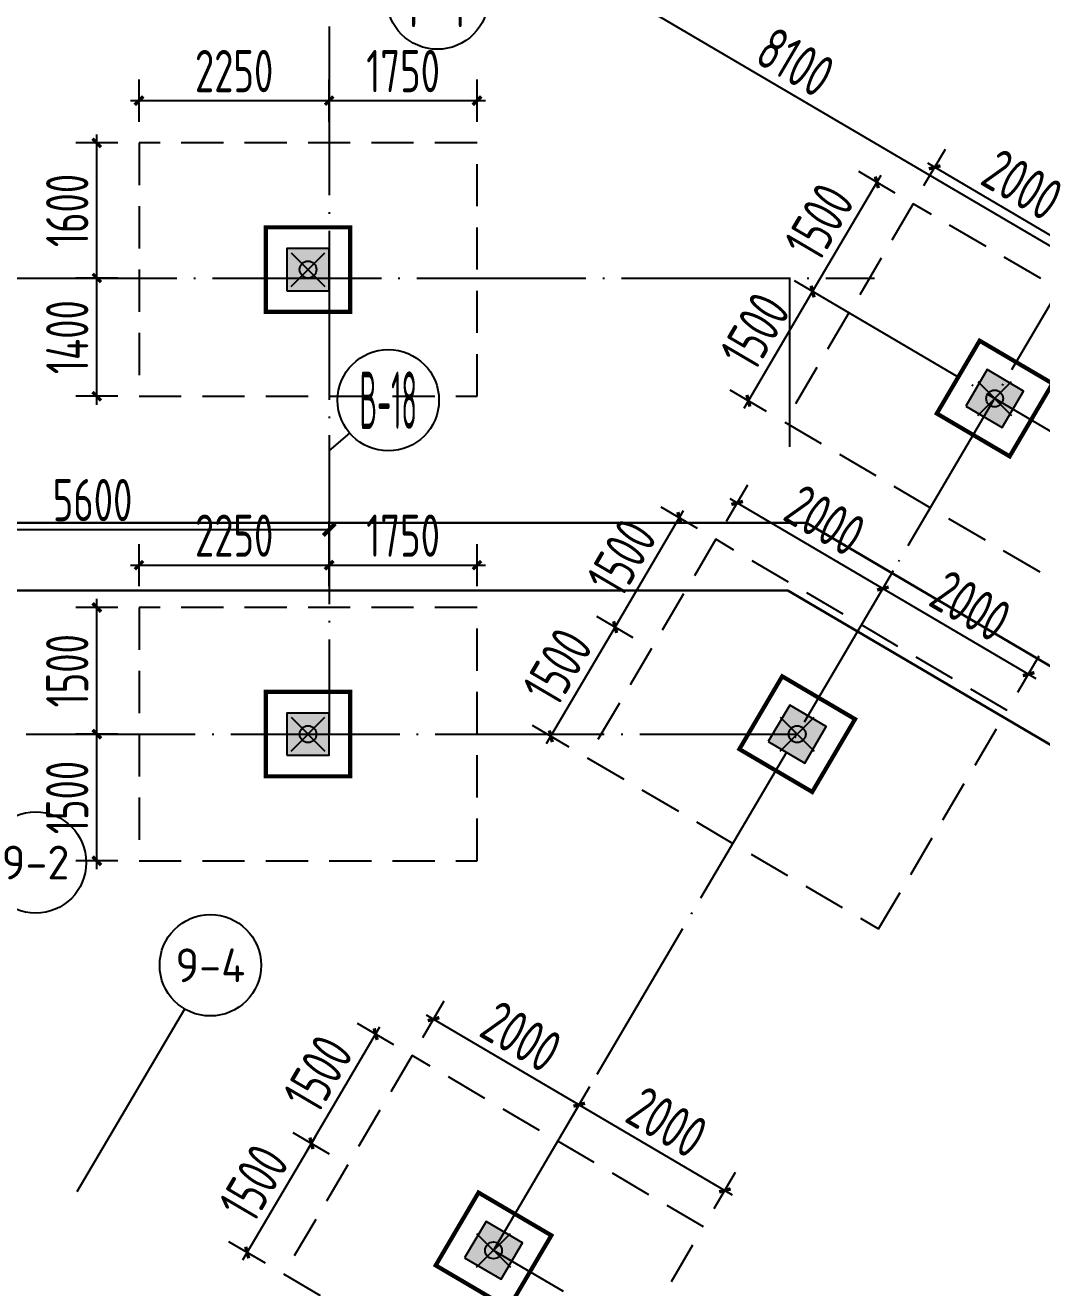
# Model space of a CAD drawing. Extents: x -57409 to 252654, y -8259 to 229119.
# Drawn here: x 150931 to 162960, y 117908 to 132856 of the extents above; entities that cross this region are included whole.
import ezdxf
from ezdxf.enums import TextEntityAlignment as Align

# ---------------------------------------------------------------- set-up
doc = ezdxf.new("R2010")
doc.units = 0
doc.header["$LTSCALE"] = 100
doc.header["$PDMODE"] = 35
doc.header["$PDSIZE"] = 200
doc.linetypes.add('DASHED', pattern=[0.75, 0.5, -0.25])
doc.linetypes.add('DOTE', pattern=[2.42, 2, -0.2, 0.02, -0.2])
doc.layers.get('0').update_dxf_attribs({"linetype": 'CONTINUOUS'})
doc.layers.get('Defpoints').update_dxf_attribs({"linetype": 'CONTINUOUS'})
for name, color, linetype in [('AXIS', 3, 'CONTINUOUS'), ('B-TEXT', 3, 'CONTINUOUS'), ('codim', 7, 'CONTINUOUS'), ('COLU', 7, 'CONTINUOUS'), ('CT', 2, 'CONTINUOUS'), ('dote', 253, 'DOTE'), ('h填实-柱墙', 254, 'CONTINUOUS'), ('Z-AXIS', 3, 'CONTINUOUS'), ('z柱下板带', 140, 'CONTINUOUS')]:
    doc.layers.add(name, color=color, linetype=linetype)
doc.layers.add('重心计算', color=7, linetype='CONTINUOUS', plot=False)
doc.styles.add('_TCH_AXIS', font='tssdeng.shx', dxfattribs={"width": 0.7, "bigfont": 'tssdchn.shx'})
doc.styles.add('CADReader_TextStyle', font='tssdeng.shx', dxfattribs={"height": 0.2, "bigfont": 'gbcbig.shx'})
doc.styles.add('COMPLEX', font='tssdeng.shx', dxfattribs={"width": 0.7, "bigfont": 'tssdchn.shx'})
doc.styles.add('Jgcad-DIM', font='tssdeng.shx', dxfattribs={"width": 0.7, "bigfont": 'tssdchn.shx'})
doc.styles.add('TSSD_Dimension', font='tssdeng.shx', dxfattribs={"width": 0.7})
doc.dimstyles.new('TSSD_100_100$0', dxfattribs={"dimtxt": 300, "dimasz": 100, "dimexe": 100, "dimexo": 250, "dimgap": 100, "dimtad": 1, "dimdec": 0, "dimzin": 0, "dimdsep": 46, "dimtxsty": 'TSSD_Dimension', "dimblk": '_tsdbk', "dimblk1": '_tsdbk', "dimblk2": '_tsdbk', "dimsah": 1, "dimcen": 0, "dimdle": 100, "dimclrt": 7, "dimadec": 0, "dimazin": 0, "dimtfac": 1, "dimtdec": 0, "dimtix": 1, "dimtmove": 2, "dimatfit": 3, "dimldrblk": '_tsdbk', "dimfxl": 1, "dimtolj": 1, "dimtzin": 0, "dimarcsym": 0})

# ---------------------------------------------------------------- blocks, each defined once
blk = doc.blocks.new('_AXISO')
blk.add_circle((0, 0), 0.5)
at = {"layer": 'B-TEXT', "style": 'COMPLEX', "width": 1.450893}
blk.add_attdef('A', text='', height=0.56, dxfattribs=at).set_placement((0.249375, -0.28), (0.749375, -0.28), align=Align.FIT)
blk = doc.blocks.new('_tsdbk')
blk.add_line((-1, 0), (0, 0))
at = {"const_width": 0.5}
blk.add_lwpolyline([(-0.7, -0.7), (0.7, 0.7)], dxfattribs=at)
blk = doc.blocks.new('*D82')
at = {"layer": 'Defpoints', "color": 0}
for p in [(155999, 133526), (163361, 130066), (162982, 129421)]:
    blk.add_point(p, dxfattribs=at)
at = {"layer": 'Z-AXIS', "color": 0, "lineweight": -2}
for p, q in [((156126, 133742), (156429, 134257)), ((156465, 134121), (163275, 130116)), ((163109, 129636), (163412, 130152))]:
    blk.add_line(p, q, dxfattribs=at)
at = {"layer": 'Z-AXIS', "color": 0, "lineweight": -2, "xscale": 100, "yscale": 100, "zscale": 100}
for p, rotation in [((156379, 134171), 149.5453717284223), ((163361, 130066), 329.5453717284223)]:
    blk.add_blockref('_tsdbk', p, dxfattribs=dict(at, rotation=rotation))
at = {"layer": 'Z-AXIS', "color": 7, "insert": (160047, 132420), "char_height": 500, "attachment_point": 5, "rotation": 329.5454, "style": 'TSSD_Dimension'}
blk.add_mtext('\\A1;8100', dxfattribs=at)
blk = doc.blocks.new('*D207')
at = {"layer": 'Defpoints', "color": 0}
for p in [(154528, 126884), (148928, 126133), (154528, 126133)]:
    blk.add_point(p, dxfattribs=at)
at = {"layer": 'Z-AXIS', "color": 0, "lineweight": -2}
for p, q in [((148928, 126383), (148928, 126984)), ((154528, 126383), (154528, 126984)), ((149028, 126884), (154428, 126884))]:
    blk.add_line(p, q, dxfattribs=at)
at = {"layer": 'Z-AXIS', "color": 0, "lineweight": -2, "xscale": 100, "yscale": 100, "zscale": 100, "rotation": 180}
blk.add_blockref('_tsdbk', (148928, 126884), dxfattribs=at)
at = {"layer": 'Z-AXIS', "color": 0, "lineweight": -2, "xscale": 100, "yscale": 100, "zscale": 100}
blk.add_blockref('_tsdbk', (154528, 126884), dxfattribs=at)
at = {"layer": 'Z-AXIS', "color": 7, "insert": (151728, 127234), "char_height": 500, "attachment_point": 5, "style": 'TSSD_Dimension'}
blk.add_mtext('\\A1;5600', dxfattribs=at)
blk = doc.blocks.new('_ArchTick')
at = {"color": 0, "linetype": 'ByBlock', "const_width": 0.4}
blk.add_lwpolyline([(-0.5, -0.5), (0.5, 0.5)], dxfattribs=at)
blk = doc.blocks.new('*D2617')
at = {"layer": 'codim', "color": 0, "lineweight": -2}
blk.add_line((151778, 122863), (151778, 124563), dxfattribs=at)
at = {"layer": 'codim', "color": 7, "lineweight": -2}
for p, q in [((152028, 124463), (151528, 124463)), ((152028, 122963), (151528, 122963))]:
    blk.add_line(p, q, dxfattribs=at)
at = {"layer": 'Defpoints', "color": 0}
for p in [(151778, 124463), (152278, 124463), (152278, 122963)]:
    blk.add_point(p, dxfattribs=at)
at = {"layer": 'codim', "color": 0, "lineweight": -2, "xscale": 100, "yscale": 100, "zscale": 100}
for p, rotation in [((151778, 124463), 90), ((151778, 122963), 270)]:
    blk.add_blockref('_ArchTick', p, dxfattribs=dict(at, rotation=rotation))
at = {"layer": 'codim', "color": 1, "insert": (151428, 123713), "char_height": 500, "attachment_point": 5, "rotation": 90, "style": 'Jgcad-DIM'}
blk.add_mtext('\\A1;1500', dxfattribs=at)
blk = doc.blocks.new('*D2618')
at = {"layer": 'codim', "color": 0, "lineweight": -2}
blk.add_line((151778, 124363), (151778, 126063), dxfattribs=at)
at = {"layer": 'codim', "color": 7, "lineweight": -2}
for p, q in [((152028, 125963), (151528, 125963)), ((152028, 124463), (151528, 124463))]:
    blk.add_line(p, q, dxfattribs=at)
at = {"layer": 'Defpoints', "color": 0}
for p in [(151778, 125963), (152278, 125963), (152278, 124463)]:
    blk.add_point(p, dxfattribs=at)
at = {"layer": 'codim', "color": 0, "lineweight": -2, "xscale": 100, "yscale": 100, "zscale": 100}
for p, rotation in [((151778, 125963), 90), ((151778, 124463), 270)]:
    blk.add_blockref('_ArchTick', p, dxfattribs=dict(at, rotation=rotation))
at = {"layer": 'codim', "color": 1, "insert": (151428, 125213), "char_height": 500, "attachment_point": 5, "rotation": 90, "style": 'Jgcad-DIM'}
blk.add_mtext('\\A1;1500', dxfattribs=at)
blk = doc.blocks.new('*D2422')
at = {"layer": 'codim', "color": 7, "lineweight": -2}
for p, q in [((152278, 126213), (152278, 126713)), ((154528, 126213), (154528, 126713))]:
    blk.add_line(p, q, dxfattribs=at)
at = {"layer": 'codim', "color": 0, "lineweight": -2}
blk.add_line((152178, 126463), (154628, 126463), dxfattribs=at)
at = {"layer": 'Defpoints', "color": 0}
for p in [(154528, 126463), (152278, 125963), (154528, 125963)]:
    blk.add_point(p, dxfattribs=at)
at = {"layer": 'codim', "color": 0, "lineweight": -2, "xscale": 100, "yscale": 100, "zscale": 100, "rotation": 180}
blk.add_blockref('_ArchTick', (152278, 126463), dxfattribs=at)
at = {"layer": 'codim', "color": 0, "lineweight": -2, "xscale": 100, "yscale": 100, "zscale": 100}
blk.add_blockref('_ArchTick', (154528, 126463), dxfattribs=at)
at = {"layer": 'codim', "color": 1, "insert": (153403, 126813), "char_height": 500, "attachment_point": 5, "style": 'Jgcad-DIM'}
blk.add_mtext('\\A1;2250', dxfattribs=at)
blk = doc.blocks.new('*D2423')
at = {"layer": 'codim', "color": 7, "lineweight": -2}
for p, q in [((154528, 126213), (154528, 126713)), ((156278, 126213), (156278, 126713))]:
    blk.add_line(p, q, dxfattribs=at)
at = {"layer": 'codim', "color": 0, "lineweight": -2}
blk.add_line((154428, 126463), (156378, 126463), dxfattribs=at)
at = {"layer": 'Defpoints', "color": 0}
for p in [(156278, 126463), (154528, 125963), (156278, 125963)]:
    blk.add_point(p, dxfattribs=at)
at = {"layer": 'codim', "color": 0, "lineweight": -2, "xscale": 100, "yscale": 100, "zscale": 100, "rotation": 180}
blk.add_blockref('_ArchTick', (154528, 126463), dxfattribs=at)
at = {"layer": 'codim', "color": 0, "lineweight": -2, "xscale": 100, "yscale": 100, "zscale": 100}
blk.add_blockref('_ArchTick', (156278, 126463), dxfattribs=at)
at = {"layer": 'codim', "color": 1, "insert": (155403, 126813), "char_height": 500, "attachment_point": 5, "style": 'Jgcad-DIM'}
blk.add_mtext('\\A1;1750', dxfattribs=at)
blk = doc.blocks.new('*D2699')
at = {"layer": 'codim', "color": 7, "lineweight": -2}
for p, q in [((154533, 119491), (154102, 119744)), ((153773, 118198), (153342, 118451))]:
    blk.add_line(p, q, dxfattribs=at)
at = {"layer": 'codim', "color": 0, "lineweight": -2}
blk.add_line((153507, 118239), (154369, 119704), dxfattribs=at)
at = {"layer": 'Defpoints', "color": 0}
for p in [(154318, 119618), (154749, 119364), (153989, 118071)]:
    blk.add_point(p, dxfattribs=at)
at = {"layer": 'codim', "color": 0, "lineweight": -2, "xscale": 100, "yscale": 100, "zscale": 100}
for p, rotation in [((154318, 119618), 59.54537173531527), ((153558, 118325), 239.5453717353153)]:
    blk.add_blockref('_ArchTick', p, dxfattribs=dict(at, rotation=rotation))
at = {"layer": 'codim', "color": 1, "insert": (153636, 119149), "char_height": 500, "attachment_point": 5, "rotation": 59.5454, "style": 'Jgcad-DIM'}
blk.add_mtext('\\A1;1500', dxfattribs=at)
blk = doc.blocks.new('*D2700')
at = {"layer": 'codim', "color": 0, "lineweight": -2}
blk.add_line((154267, 119532), (155129, 120997), dxfattribs=at)
at = {"layer": 'codim', "color": 7, "lineweight": -2}
for p, q in [((155294, 120784), (154863, 121038)), ((154533, 119491), (154102, 119744))]:
    blk.add_line(p, q, dxfattribs=at)
at = {"layer": 'Defpoints', "color": 0}
for p in [(155078, 120911), (155509, 120657), (154749, 119364)]:
    blk.add_point(p, dxfattribs=at)
at = {"layer": 'codim', "color": 0, "lineweight": -2, "xscale": 100, "yscale": 100, "zscale": 100}
for p, rotation in [((155078, 120911), 59.54537173531527), ((154318, 119618), 239.5453717353153)]:
    blk.add_blockref('_ArchTick', p, dxfattribs=dict(at, rotation=rotation))
at = {"layer": 'codim', "color": 1, "insert": (154396, 120442), "char_height": 500, "attachment_point": 5, "rotation": 59.5454, "style": 'Jgcad-DIM'}
blk.add_mtext('\\A1;1500', dxfattribs=at)
blk = doc.blocks.new('*D2701')
at = {"layer": 'codim', "color": 7, "lineweight": -2}
for p, q in [((155636, 120873), (155889, 121304)), ((157360, 119859), (157613, 120290))]:
    blk.add_line(p, q, dxfattribs=at)
at = {"layer": 'codim', "color": 0, "lineweight": -2}
blk.add_line((155676, 121139), (157573, 120024), dxfattribs=at)
at = {"layer": 'Defpoints', "color": 0}
for p in [(155509, 120657), (157487, 120075), (157233, 119644)]:
    blk.add_point(p, dxfattribs=at)
at = {"layer": 'codim', "color": 0, "lineweight": -2, "xscale": 100, "yscale": 100, "zscale": 100}
for p, rotation in [((155763, 121088), 149.5453717339271), ((157487, 120075), 329.5453717339271)]:
    blk.add_blockref('_ArchTick', p, dxfattribs=dict(at, rotation=rotation))
at = {"layer": 'codim', "color": 1, "insert": (156802, 120883), "char_height": 500, "attachment_point": 5, "rotation": 329.5454, "style": 'Jgcad-DIM'}
blk.add_mtext('\\A1;2000', dxfattribs=at)
blk = doc.blocks.new('*D2702')
at = {"layer": 'codim', "color": 7, "lineweight": -2}
for p, q in [((157360, 119859), (157613, 120290)), ((159084, 118845), (159338, 119276))]:
    blk.add_line(p, q, dxfattribs=at)
at = {"layer": 'codim', "color": 0, "lineweight": -2}
blk.add_line((157401, 120125), (159297, 119010), dxfattribs=at)
at = {"layer": 'Defpoints', "color": 0}
for p in [(157233, 119644), (159211, 119061), (158957, 118630)]:
    blk.add_point(p, dxfattribs=at)
at = {"layer": 'codim', "color": 0, "lineweight": -2, "xscale": 100, "yscale": 100, "zscale": 100}
for p, rotation in [((157487, 120075), 149.5453717339271), ((159211, 119061), 329.5453717339271)]:
    blk.add_blockref('_ArchTick', p, dxfattribs=dict(at, rotation=rotation))
at = {"layer": 'codim', "color": 1, "insert": (158526, 119870), "char_height": 500, "attachment_point": 5, "rotation": 329.5454, "style": 'Jgcad-DIM'}
blk.add_mtext('\\A1;2000', dxfattribs=at)
blk = doc.blocks.new('*D2682')
at = {"layer": 'codim', "color": 0, "lineweight": -2}
blk.add_line((157101, 124351), (157962, 125816), dxfattribs=at)
at = {"layer": 'codim', "color": 7, "lineweight": -2}
for p, q in [((158127, 125603), (157696, 125857)), ((157367, 124310), (156936, 124564))]:
    blk.add_line(p, q, dxfattribs=at)
at = {"layer": 'Defpoints', "color": 0}
for p in [(157912, 125730), (158343, 125476), (157582, 124183)]:
    blk.add_point(p, dxfattribs=at)
at = {"layer": 'codim', "color": 0, "lineweight": -2, "xscale": 100, "yscale": 100, "zscale": 100}
for p, rotation in [((157912, 125730), 59.54537173531483), ((157151, 124437), 239.5453717353148)]:
    blk.add_blockref('_ArchTick', p, dxfattribs=dict(at, rotation=rotation))
at = {"layer": 'codim', "color": 1, "insert": (157230, 125261), "char_height": 500, "attachment_point": 5, "rotation": 59.5454, "style": 'Jgcad-DIM'}
blk.add_mtext('\\A1;1500', dxfattribs=at)
blk = doc.blocks.new('*D2683')
at = {"layer": 'codim', "color": 0, "lineweight": -2}
blk.add_line((157861, 125644), (158723, 127109), dxfattribs=at)
at = {"layer": 'codim', "color": 7, "lineweight": -2}
for p, q in [((158888, 126896), (158457, 127150)), ((158127, 125603), (157696, 125857))]:
    blk.add_line(p, q, dxfattribs=at)
at = {"layer": 'Defpoints', "color": 0}
for p in [(158672, 127023), (159103, 126769), (158343, 125476)]:
    blk.add_point(p, dxfattribs=at)
at = {"layer": 'codim', "color": 0, "lineweight": -2, "xscale": 100, "yscale": 100, "zscale": 100}
for p, rotation in [((158672, 127023), 59.54537173531483), ((157912, 125730), 239.5453717353148)]:
    blk.add_blockref('_ArchTick', p, dxfattribs=dict(at, rotation=rotation))
at = {"layer": 'codim', "color": 1, "insert": (157990, 126554), "char_height": 500, "attachment_point": 5, "rotation": 59.5454, "style": 'Jgcad-DIM'}
blk.add_mtext('\\A1;1500', dxfattribs=at)
blk = doc.blocks.new('*D2684')
at = {"layer": 'codim', "color": 7, "lineweight": -2}
for p, q in [((159230, 126985), (159483, 127416)), ((160954, 125971), (161207, 126402))]:
    blk.add_line(p, q, dxfattribs=at)
at = {"layer": 'codim', "color": 0, "lineweight": -2}
blk.add_line((159270, 127251), (161167, 126136), dxfattribs=at)
at = {"layer": 'Defpoints', "color": 0}
for p in [(159103, 126769), (161081, 126187), (160827, 125756)]:
    blk.add_point(p, dxfattribs=at)
at = {"layer": 'codim', "color": 0, "lineweight": -2, "xscale": 100, "yscale": 100, "zscale": 100}
for p, rotation in [((159356, 127200), 149.5453717339257), ((161081, 126187), 329.5453717339258)]:
    blk.add_blockref('_ArchTick', p, dxfattribs=dict(at, rotation=rotation))
at = {"layer": 'codim', "color": 1, "insert": (160396, 126995), "char_height": 500, "attachment_point": 5, "rotation": 329.5454, "style": 'Jgcad-DIM'}
blk.add_mtext('\\A1;2000', dxfattribs=at)
blk = doc.blocks.new('*D2685')
at = {"layer": 'codim', "color": 7, "lineweight": -2}
for p, q in [((160954, 125971), (161207, 126402)), ((162678, 124958), (162931, 125389))]:
    blk.add_line(p, q, dxfattribs=at)
at = {"layer": 'codim', "color": 0, "lineweight": -2}
blk.add_line((160994, 126237), (162891, 125122), dxfattribs=at)
at = {"layer": 'Defpoints', "color": 0}
for p in [(160827, 125756), (162805, 125173), (162551, 124742)]:
    blk.add_point(p, dxfattribs=at)
at = {"layer": 'codim', "color": 0, "lineweight": -2, "xscale": 100, "yscale": 100, "zscale": 100}
for p, rotation in [((161081, 126187), 149.5453717339257), ((162805, 125173), 329.5453717339258)]:
    blk.add_blockref('_ArchTick', p, dxfattribs=dict(at, rotation=rotation))
at = {"layer": 'codim', "color": 1, "insert": (162120, 125982), "char_height": 500, "attachment_point": 5, "rotation": 329.5454, "style": 'Jgcad-DIM'}
blk.add_mtext('\\A1;2000', dxfattribs=at)
blk = doc.blocks.new('*D2340')
at = {"layer": 'codim', "color": 0, "lineweight": -2}
blk.add_line((159438, 128324), (160300, 129789), dxfattribs=at)
at = {"layer": 'codim', "color": 7, "lineweight": -2}
for p, q in [((160464, 129576), (160033, 129830)), ((159704, 128283), (159273, 128537))]:
    blk.add_line(p, q, dxfattribs=at)
at = {"layer": 'Defpoints', "color": 0}
for p in [(160249, 129703), (160680, 129450), (159920, 128157)]:
    blk.add_point(p, dxfattribs=at)
at = {"layer": 'codim', "color": 0, "lineweight": -2, "xscale": 100, "yscale": 100, "zscale": 100}
for p, rotation in [((160249, 129703), 59.54537173531467), ((159489, 128410), 239.5453717353147)]:
    blk.add_blockref('_ArchTick', p, dxfattribs=dict(at, rotation=rotation))
at = {"layer": 'codim', "color": 1, "insert": (159567, 129234), "char_height": 500, "attachment_point": 5, "rotation": 59.5454, "style": 'Jgcad-DIM'}
blk.add_mtext('\\A1;1500', dxfattribs=at)
blk = doc.blocks.new('*D2341')
at = {"layer": 'codim', "color": 7, "lineweight": -2}
for p, q in [((161225, 130869), (160794, 131123)), ((160464, 129576), (160033, 129830))]:
    blk.add_line(p, q, dxfattribs=at)
at = {"layer": 'codim', "color": 0, "lineweight": -2}
blk.add_line((160198, 129617), (161060, 131082), dxfattribs=at)
at = {"layer": 'Defpoints', "color": 0}
for p in [(161009, 130996), (161440, 130743), (160680, 129450)]:
    blk.add_point(p, dxfattribs=at)
at = {"layer": 'codim', "color": 0, "lineweight": -2, "xscale": 100, "yscale": 100, "zscale": 100}
for p, rotation in [((161009, 130996), 59.54537173531467), ((160249, 129703), 239.5453717353147)]:
    blk.add_blockref('_ArchTick', p, dxfattribs=dict(at, rotation=rotation))
at = {"layer": 'codim', "color": 1, "insert": (160327, 130527), "char_height": 500, "attachment_point": 5, "rotation": 59.5454, "style": 'Jgcad-DIM'}
blk.add_mtext('\\A1;1500', dxfattribs=at)
blk = doc.blocks.new('*D2342')
at = {"layer": 'codim', "color": 7, "lineweight": -2}
for p, q in [((161566, 130959), (161820, 131390)), ((163290, 129945), (163544, 130376))]:
    blk.add_line(p, q, dxfattribs=at)
at = {"layer": 'codim', "color": 0, "lineweight": -2}
blk.add_line((161607, 131225), (163503, 130110), dxfattribs=at)
at = {"layer": 'Defpoints', "color": 0}
for p in [(161439, 130743), (163417, 130160), (163164, 129729)]:
    blk.add_point(p, dxfattribs=at)
at = {"layer": 'codim', "color": 0, "lineweight": -2, "xscale": 100, "yscale": 100, "zscale": 100}
for p, rotation in [((161693, 131174), 149.5453717339253), ((163417, 130160), 329.5453717339253)]:
    blk.add_blockref('_ArchTick', p, dxfattribs=dict(at, rotation=rotation))
at = {"layer": 'codim', "color": 1, "insert": (162732, 130969), "char_height": 500, "attachment_point": 5, "rotation": 329.5454, "style": 'Jgcad-DIM'}
blk.add_mtext('\\A1;2000', dxfattribs=at)
blk = doc.blocks.new('*D1258')
at = {"layer": 'codim', "color": 0, "lineweight": -2}
blk.add_line((151778, 128363), (151778, 129963), dxfattribs=at)
at = {"layer": 'codim', "color": 7, "lineweight": -2}
for p, q in [((152028, 129863), (151528, 129863)), ((152028, 128463), (151528, 128463))]:
    blk.add_line(p, q, dxfattribs=at)
at = {"layer": 'Defpoints', "color": 0}
for p in [(151778, 129863), (152278, 129863), (152278, 128463)]:
    blk.add_point(p, dxfattribs=at)
at = {"layer": 'codim', "color": 0, "lineweight": -2, "xscale": 100, "yscale": 100, "zscale": 100}
for p, rotation in [((151778, 129863), 90), ((151778, 128463), 270)]:
    blk.add_blockref('_ArchTick', p, dxfattribs=dict(at, rotation=rotation))
at = {"layer": 'codim', "color": 1, "insert": (151428, 129163), "char_height": 500, "attachment_point": 5, "rotation": 90, "style": 'Jgcad-DIM'}
blk.add_mtext('\\A1;1400', dxfattribs=at)
blk = doc.blocks.new('*D1259')
at = {"layer": 'codim', "color": 0, "lineweight": -2}
blk.add_line((151778, 129763), (151778, 131563), dxfattribs=at)
at = {"layer": 'codim', "color": 7, "lineweight": -2}
for p, q in [((152028, 131463), (151528, 131463)), ((152028, 129863), (151528, 129863))]:
    blk.add_line(p, q, dxfattribs=at)
at = {"layer": 'Defpoints', "color": 0}
for p in [(151778, 131463), (152278, 131463), (152278, 129863)]:
    blk.add_point(p, dxfattribs=at)
at = {"layer": 'codim', "color": 0, "lineweight": -2, "xscale": 100, "yscale": 100, "zscale": 100}
for p, rotation in [((151778, 131463), 90), ((151778, 129863), 270)]:
    blk.add_blockref('_ArchTick', p, dxfattribs=dict(at, rotation=rotation))
at = {"layer": 'codim', "color": 1, "insert": (151428, 130663), "char_height": 500, "attachment_point": 5, "rotation": 90, "style": 'Jgcad-DIM'}
blk.add_mtext('\\A1;1600', dxfattribs=at)
blk = doc.blocks.new('*D1260')
at = {"layer": 'codim', "color": 7, "lineweight": -2}
for p, q in [((152278, 131713), (152278, 132213)), ((154528, 131713), (154528, 132213))]:
    blk.add_line(p, q, dxfattribs=at)
at = {"layer": 'codim', "color": 0, "lineweight": -2}
blk.add_line((152178, 131963), (154628, 131963), dxfattribs=at)
at = {"layer": 'Defpoints', "color": 0}
for p in [(154528, 131963), (152278, 131463), (154528, 131463)]:
    blk.add_point(p, dxfattribs=at)
at = {"layer": 'codim', "color": 0, "lineweight": -2, "xscale": 100, "yscale": 100, "zscale": 100, "rotation": 180}
blk.add_blockref('_ArchTick', (152278, 131963), dxfattribs=at)
at = {"layer": 'codim', "color": 0, "lineweight": -2, "xscale": 100, "yscale": 100, "zscale": 100}
blk.add_blockref('_ArchTick', (154528, 131963), dxfattribs=at)
at = {"layer": 'codim', "color": 1, "insert": (153403, 132313), "char_height": 500, "attachment_point": 5, "style": 'Jgcad-DIM'}
blk.add_mtext('\\A1;2250', dxfattribs=at)
blk = doc.blocks.new('*D1261')
at = {"layer": 'codim', "color": 7, "lineweight": -2}
for p, q in [((154528, 131713), (154528, 132213)), ((156278, 131713), (156278, 132213))]:
    blk.add_line(p, q, dxfattribs=at)
at = {"layer": 'codim', "color": 0, "lineweight": -2}
blk.add_line((154428, 131963), (156378, 131963), dxfattribs=at)
at = {"layer": 'Defpoints', "color": 0}
for p in [(156278, 131963), (154528, 131463), (156278, 131463)]:
    blk.add_point(p, dxfattribs=at)
at = {"layer": 'codim', "color": 0, "lineweight": -2, "xscale": 100, "yscale": 100, "zscale": 100, "rotation": 180}
blk.add_blockref('_ArchTick', (154528, 131963), dxfattribs=at)
at = {"layer": 'codim', "color": 0, "lineweight": -2, "xscale": 100, "yscale": 100, "zscale": 100}
blk.add_blockref('_ArchTick', (156278, 131963), dxfattribs=at)
at = {"layer": 'codim', "color": 1, "insert": (155403, 132313), "char_height": 500, "attachment_point": 5, "style": 'Jgcad-DIM'}
blk.add_mtext('\\A1;1750', dxfattribs=at)
blk = doc.blocks.new('后浇带现场')
at = {"color": 6, "lineweight": 30}
for points in [[(806265, 663346), (787754, 674230), (759207, 674230), (759207, 625070)], [(805860, 662656), (787536, 673430), (760007, 673430), (760007, 625070)]]:
    blk.add_lwpolyline(points, dxfattribs=at)

msp = doc.modelspace()

# ---------------------------------------------------------------- hatches: boundary and pattern name
at = {"layer": 'h填实-柱墙'}
for points in [[(154027.6, 129712.7), (154527.6, 129712.7), (154527.6, 130212.7), (154027.6, 130212.7)], [(162061, 128347.6), (162492, 128094.2), (162745.5, 128525.2), (162314.4, 128778.6)], [(154027.6, 124212.7), (154527.6, 124212.7), (154527.6, 124712.7), (154027.6, 124712.7)], [(159724.6, 124373.9), (160155.6, 124120.5), (160409, 124551.5), (159978, 124804.9)], [(156130.8, 118261.8), (156561.8, 118008.4), (156815.2, 118439.4), (156384.2, 118692.8)]]:
    msp.add_hatch(color=256, dxfattribs=at).paths.add_polyline_path(points)

# ---------------------------------------------------------------- linework, layer by layer
at = {"layer": 'AXIS'}
msp.add_line((151547.3, 119047.9), (152818, 121209), dxfattribs=at)
at = {"layer": 'AXIS', "linetype": 'Continuous'}
for centre in [(151053.3, 122942.7), (153122.1, 121726.3)]:
    msp.add_circle(centre, 600, dxfattribs=at)
at = {"layer": 'COLU'}
for points in [[(154027.6, 129712.7), (154527.6, 129712.7), (154527.6, 130212.7), (154027.6, 130212.7)], [(162061, 128347.6), (162492, 128094.2), (162745.5, 128525.2), (162314.4, 128778.6)], [(154027.6, 124212.7), (154527.6, 124212.7), (154527.6, 124712.7), (154027.6, 124712.7)], [(159724.6, 124373.9), (160155.6, 124120.5), (160409, 124551.5), (159978, 124804.9)], [(156130.8, 118261.8), (156561.8, 118008.4), (156815.2, 118439.4), (156384.2, 118692.8)]]:
    msp.add_lwpolyline(points, close=True, dxfattribs=at)
at = {"layer": 'CT', "const_width": 50}
for points in [[(153777.6, 129462.7), (154777.6, 129462.7), (154777.6, 130462.7), (153777.6, 130462.7)], [(161718.8, 128258.8), (162580.8, 127751.9), (163087.7, 128614), (162225.6, 129120.8)], [(159382.4, 124285.1), (160244.4, 123778.3), (160751.3, 124640.3), (159889.2, 125147.2)], [(153777.6, 123962.7), (154777.6, 123962.7), (154777.6, 124962.7), (153777.6, 124962.7)], [(155788.6, 118173), (156650.6, 117666.2), (157157.5, 118528.2), (156295.4, 119035.1)]]:
    msp.add_lwpolyline(points, close=True, dxfattribs=at)
at = {"layer": 'dote', "ltscale": 10}
for p, q in [((154527.6, 147362.7), (154527.6, 124462.7)), ((156473, 118350.6), (168333.4, 138522.1)), ((46665.7, 129862.7), (160983.1, 129862.7)), ((199509.4, 106618.7), (159977.4, 129862.7)), ((159977.4, 129862.7), (159977.4, 127700)), ((46882.5, 124462.7), (160066.8, 124462.7)), ((203195.1, 90879), (156473, 118350.6))]:
    msp.add_line(p, q, dxfattribs=at)
at = {"layer": 'Z-AXIS'}
for q in [(154772.1, 128025.6), (154527.6, 126132.6)]:
    msp.add_line((154527.6, 127816.1), q, dxfattribs=at)
at = {"layer": 'z柱下板带', "linetype": 'DASHED', "ltscale": 10}
for points in [[(152277.6, 128462.7), (156277.6, 128462.7), (156277.6, 131462.7), (152277.6, 131462.7)], [(159918.9, 128157), (163367, 126129.6), (164887.6, 128715.7), (161439.5, 130743.1)], [(157582.5, 124183.4), (161030.6, 122156), (162551.2, 124742.1), (159103, 126769.5)], [(152277.6, 122962.7), (156277.6, 122962.7), (156277.6, 125962.7), (152277.6, 125962.7)], [(153988.7, 118071.3), (157436.8, 116043.9), (158957.4, 118630), (155509.2, 120657.4)]]:
    msp.add_lwpolyline(points, close=True, dxfattribs=at)
at = {"layer": '重心计算', "color": 5}
for p in [(154277.6, 129962.7), (154277.6, 129962.7), (162403.2, 128436.4), (162403.2, 128436.4), (154277.6, 124462.7), (154277.6, 124462.7), (160066.8, 124462.7), (160066.8, 124462.7), (156473, 118350.6), (156473, 118350.6)]:
    msp.add_point(p, dxfattribs=at)

# ---------------------------------------------------------------- block references
at = {"color": 3, "lineweight": 30}
msp.add_blockref('后浇带现场', (-627579.1, -547267.4), dxfattribs=at)
at = {"layer": 'Z-AXIS'}
ref = msp.add_blockref('_AXISO', (155809, 133170.8), dxfattribs=dict(at, xscale=1199.999999999998, yscale=1200, zscale=1200, rotation=359.9996457873818))
ref.add_attrib('A', 'F-1', dxfattribs={"color": 7, "height": 678.82, "rotation": 359.99965, "style": '_TCH_AXIS', "width": 0.490566}).set_placement((155469.6, 132831.4), (156148.4, 132831.4), align=Align.FIT)
ref = msp.add_blockref('_AXISO', (155227.6, 128416.1), dxfattribs=dict(at, xscale=1199.999999999998, yscale=1200, zscale=1200, rotation=359.9996457873846))
ref.add_attrib('A', 'B-18', dxfattribs={"color": 7, "height": 678.82, "rotation": 359.99965, "style": '_TCH_AXIS', "width": 0.320988}).set_placement((154888.2, 128076.7), (155567.1, 128076.7), align=Align.FIT)

# ---------------------------------------------------------------- texts
at = {"layer": 'AXIS', "color": 7, "style": 'CADReader_TextStyle'}
for s, p in [('9-2', (151053.3, 122942.7)), ('9-4', (153122.1, 121726.3))]:
    msp.add_text(s, height=400, dxfattribs=at).set_placement(p, align=Align.MIDDLE)

# ---------------------------------------------------------------- dimensions: what is measured, and where the dimension line sits
at = {"layer": 'codim'}
for base, p1, p2, picture, middle in [((154527.6, 131962.7), (152277.6, 131462.7), (154527.6, 131462.7), '*D1260', (153402.6, 132312.7)), ((156277.6, 131962.7), (154527.6, 131462.7), (156277.6, 131462.7), '*D1261', (155402.6, 132312.7)), ((154527.6, 126462.7), (152277.6, 125962.7), (154527.6, 125962.7), '*D2422', (153402.6, 126812.7)), ((156277.6, 126462.7), (154527.6, 125962.7), (156277.6, 125962.7), '*D2423', (155402.6, 126812.7))]:
    dim = msp.add_linear_dim(base=base, p1=p1, p2=p2, dimstyle='TSSD_100_100$0', override={"dimtxt": 500, "dimexe": 250, "dimtxsty": 'Jgcad-DIM', "dimblk": 'ArchTick', "dimblk1": 'ArchTick', "dimblk2": 'ArchTick', "dimclre": 7, "dimclrt": 1, "dimadec": 3}, dxfattribs=at)
    dim.commit()
    dim.dimension.update_dxf_attribs({"geometry": picture, "text_midpoint": middle})
for base, p1, p2, angle, picture, middle in [((151777.6, 131462.7), (152277.6, 129862.7), (152277.6, 131462.7), 90, '*D1259', (151427.6, 130662.7)), ((163416.9, 130160.4), (161439.4, 130743.2), (163163.5, 129729.4), 329.54537, '*D2342', (162732.3, 130969)), ((161009.2, 130996.1), (160679.9, 129449.6), (161440.2, 130742.7), 59.54537, '*D2341', (160327.4, 130527)), ((160248.9, 129703.1), (159919.7, 128156.6), (160679.9, 129449.6), 59.54537, '*D2340', (159567.1, 129233.9)), ((151777.6, 129862.7), (152277.6, 128462.7), (152277.6, 129862.7), 90, '*D1258', (151427.6, 129162.7)), ((161080.5, 126186.8), (159103, 126769.5), (160827.1, 125755.8), 329.54537, '*D2684', (160395.9, 126995.4)), ((158672, 127022.9), (158342.7, 125476.4), (159103, 126769.5), 59.54537, '*D2683', (157990.2, 126553.8)), ((162804.6, 125173.1), (160827.1, 125755.8), (162551.2, 124742.1), 329.54537, '*D2685', (162119.9, 125981.6)), ((151777.6, 125962.7), (152277.6, 124462.7), (152277.6, 125962.7), 90, '*D2618', (151427.6, 125212.7)), ((157911.7, 125729.9), (157582.5, 124183.4), (158342.7, 125476.4), 59.54537, '*D2682', (157229.9, 125260.7)), ((151777.6, 124462.7), (152277.6, 122962.7), (152277.6, 124462.7), 90, '*D2617', (151427.6, 123712.7)), ((157486.7, 120074.7), (155509.2, 120657.4), (157233.3, 119643.7), 329.54537, '*D2701', (156802.1, 120883.2)), ((155078.2, 120910.8), (154749, 119364.3), (155509.2, 120657.4), 59.54537, '*D2700', (154396.4, 120441.7)), ((159210.8, 119061), (157233.3, 119643.7), (158957.4, 118630), 329.54537, '*D2702', (158526.2, 119869.5)), ((154317.9, 119617.8), (153988.7, 118071.3), (154749, 119364.3), 59.54537, '*D2699', (153636.1, 119148.6))]:
    dim = msp.add_linear_dim(base=base, p1=p1, p2=p2, angle=angle, dimstyle='TSSD_100_100$0', override={"dimtxt": 500, "dimexe": 250, "dimtxsty": 'Jgcad-DIM', "dimblk": 'ArchTick', "dimblk1": 'ArchTick', "dimblk2": 'ArchTick', "dimclre": 7, "dimclrt": 1, "dimadec": 3}, dxfattribs=at)
    dim.commit()
    dim.dimension.update_dxf_attribs({"geometry": picture, "text_midpoint": middle})
at = {"layer": 'Z-AXIS'}
dim = msp.add_linear_dim(base=(163361.2, 130065.7), p1=(155999.5, 133526.1), p2=(162981.9, 129420.5), angle=329.54537, dimstyle='TSSD_100_100$0', override={"dimtxt": 500}, dxfattribs=at)
dim.commit()
dim.dimension.update_dxf_attribs({"geometry": '*D82', "text_midpoint": (160047.4, 132420.1)})
dim = msp.add_linear_dim(base=(154527.6, 126884.4), p1=(148927.6, 126132.6), p2=(154527.6, 126132.6), dimstyle='TSSD_100_100$0', override={"dimtxt": 500}, dxfattribs=at)
dim.commit()
dim.dimension.update_dxf_attribs({"geometry": '*D207', "text_midpoint": (151727.6, 127234.4)})

doc.saveas('drawing.dxf')
